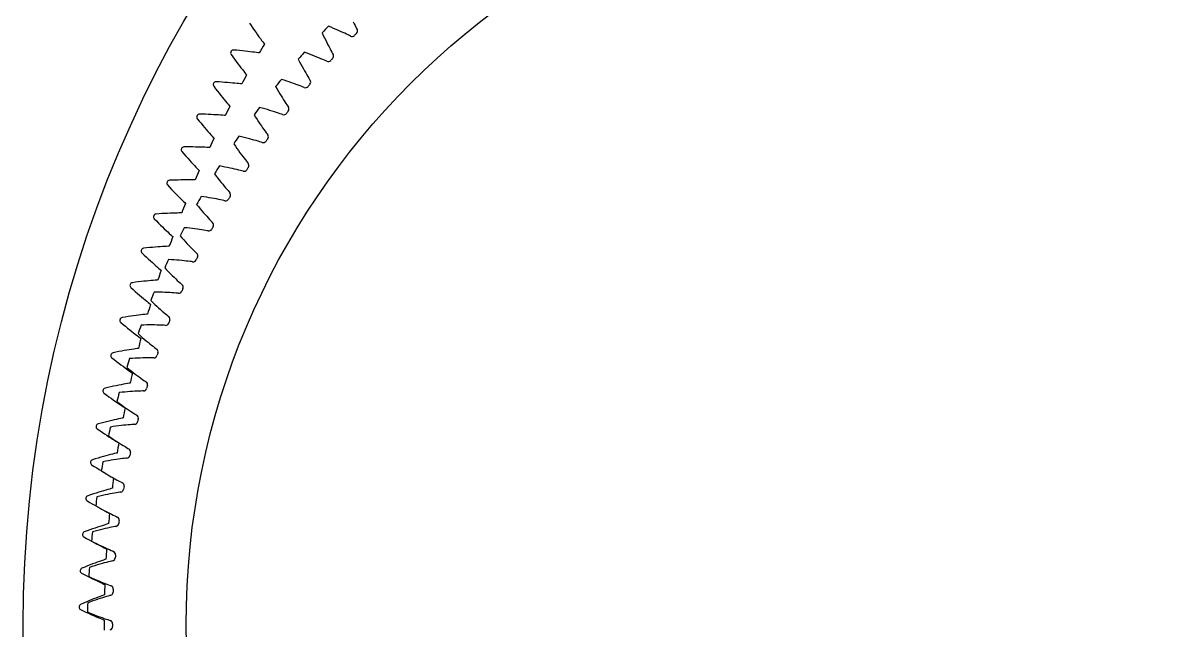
# Model space of a CAD drawing. Header units: millimetres. Extents: x -109 to 109, y -109 to 109.
# Drawn here: x -108.8 to -5.1, y -0.4 to 53.9 of the extents above; entities that cross this region are included whole.
import ezdxf

# ---------------------------------------------------------------- set-up
doc = ezdxf.new("R2010")
doc.units = ezdxf.units.MM

msp = doc.modelspace()

# ---------------------------------------------------------------- linework, layer by layer
at = {"layer": 'journal'}
msp.add_circle((-25.5, 0), 68.65, dxfattribs=at)
at = {"layer": 'outer'}
msp.add_circle((0, 0), 108.759662, dxfattribs=at)
at = {"layer": 'output_ring'}
for p, q in [((-88.470611, 53.947502), (-88.319373, 53.722731)), ((-88.319373, 53.722731), (-88.171757, 53.50579)), ((-88.171757, 53.50579), (-88.028047, 53.297319)), ((-88.028047, 53.297319), (-87.888759, 53.0978)), ((-87.888759, 53.0978), (-87.75452, 52.907849)), ((-87.75452, 52.907849), (-87.626114, 52.728272)), ((-87.626114, 52.728272), (-87.504566, 52.560179)), ((-87.504566, 52.560179), (-87.391302, 52.405184)), ((-87.391302, 52.405184), (-87.288508, 52.265873)), ((-87.288508, 52.265873), (-87.200185, 52.1472)), ((-87.200185, 52.1472), (-87.139593, 52.066332)), ((-90.121488, 51.141953), (-89.963265, 50.922044)), ((-89.963265, 50.922044), (-89.808907, 50.709847)), ((-89.625771, 51.513734), (-89.895598, 51.53798)), ((-89.36455, 51.488889), (-89.625771, 51.513734)), ((-89.112632, 51.463386), (-89.36455, 51.488889)), ((-88.87069, 51.437446), (-89.112632, 51.463386)), ((-88.639564, 51.411322), (-88.87069, 51.437446)), ((-88.42034, 51.38531), (-88.639564, 51.411322)), ((-88.214483, 51.359776), (-88.42034, 51.38531)), ((-88.024094, 51.335192), (-88.214483, 51.359776)), ((-87.852493, 51.312226), (-88.024094, 51.335192)), ((-87.70595, 51.292), (-87.852493, 51.312226)), ((-87.605893, 51.277861), (-87.70595, 51.292)), ((-89.808907, 50.709847), (-89.65872, 50.505992)), ((-89.65872, 50.505992), (-89.513234, 50.310947)), ((-89.513234, 50.310947), (-89.373094, 50.125306)), ((-89.373094, 50.125306), (-89.239111, 49.949851)), ((-89.239111, 49.949851), (-89.112343, 49.785659)), ((-89.112343, 49.785659), (-88.994267, 49.634298)), ((-88.994267, 49.634298), (-88.887147, 49.498285)), ((-88.887147, 49.498285), (-88.79514, 49.382445)), ((-88.79514, 49.382445), (-88.732038, 49.303519)), ((-91.683426, 48.285934), (-91.518373, 48.071102)), ((-91.518373, 48.071102), (-91.357427, 47.863859)), ((-91.199631, 48.673101), (-91.470087, 48.68886)), ((-91.357427, 47.863859), (-91.20091, 47.664822)), ((-90.937759, 48.656474), (-91.199631, 48.673101)), ((-90.685164, 48.638897), (-90.937759, 48.656474)), ((-90.442527, 48.620569), (-90.685164, 48.638897)), ((-90.210694, 48.601717), (-90.442527, 48.620569)), ((-89.990761, 48.582604), (-90.210694, 48.601717)), ((-89.784204, 48.563549), (-89.990761, 48.582604)), ((-89.593136, 48.544958), (-89.784204, 48.563549)), ((-89.420899, 48.527393), (-89.593136, 48.544958)), ((-89.273793, 48.51178), (-89.420899, 48.527393)), ((-89.173342, 48.500791), (-89.273793, 48.51178)), ((-91.20091, 47.664822), (-91.049369, 47.474443)), ((-91.049369, 47.474443), (-90.903468, 47.293295)), ((-90.903468, 47.293295), (-90.764039, 47.122136)), ((-90.764039, 47.122136), (-90.632177, 46.962007)), ((-90.632177, 46.962007), (-90.509404, 46.814429)), ((-90.509404, 46.814429), (-90.398065, 46.681847)), ((-90.398065, 46.681847), (-90.302466, 46.568955)), ((-92.683489, 45.784434), (-92.954307, 45.79169)), ((-92.421223, 45.776041), (-92.683489, 45.784434)), ((-92.168201, 45.766407), (-92.421223, 45.776041)), ((-91.925108, 45.75571), (-92.168201, 45.766407)), ((-91.692797, 45.744149), (-91.925108, 45.75571)), ((-91.472373, 45.731954), (-91.692797, 45.744149)), ((-91.265318, 45.719396), (-91.472373, 45.731954)), ((-91.073762, 45.706815), (-91.265318, 45.719396)), ((-90.901057, 45.69467), (-91.073762, 45.706815)), ((-90.753533, 45.683684), (-90.901057, 45.69467)), ((-90.652787, 45.675856), (-90.753533, 45.683684)), ((-90.302466, 46.568955), (-90.236915, 46.49205)), ((-93.154884, 45.382261), (-92.983164, 45.17272)), ((-92.983164, 45.17272), (-92.815788, 44.970634)), ((-92.815788, 44.970634), (-92.653096, 44.776613)), ((-92.653096, 44.776613), (-92.49565, 44.591087)), ((-92.49565, 44.591087), (-92.344131, 44.414612)), ((-92.344131, 44.414612), (-92.199395, 44.247917)), ((-92.199395, 44.247917), (-92.062567, 44.092008)), ((-92.062567, 44.092008), (-91.93522, 43.94836)), ((-91.93522, 43.94836), (-91.819771, 43.819341)), ((-91.819771, 43.819341), (-91.720673, 43.709507)), ((-91.720673, 43.709507), (-91.652739, 43.634699)), ((-94.075879, 42.850584), (-94.346791, 42.849329)), ((-93.813479, 42.850432), (-94.075879, 42.850584)), ((-93.560279, 42.848751), (-93.813479, 42.850432)), ((-93.31697, 42.845695), (-93.560279, 42.848751)), ((-93.084411, 42.841436), (-93.31697, 42.845695)), ((-92.863712, 42.836171), (-93.084411, 42.841436)), ((-92.656365, 42.830123), (-92.863712, 42.836171)), ((-92.464508, 42.823566), (-92.656365, 42.830123)), ((-92.291507, 42.816851), (-92.464508, 42.823566)), ((-92.143711, 42.810505), (-92.291507, 42.816851)), ((-92.042768, 42.805845), (-92.143711, 42.810505)), ((-94.534409, 42.433802), (-94.356192, 42.229759)), ((-94.356192, 42.229759), (-94.18255, 42.03303)), ((-94.18255, 42.03303), (-94.013845, 41.844214)), ((-94.013845, 41.844214), (-93.850649, 41.663726)), ((-93.850649, 41.663726), (-93.693661, 41.492097)), ((-93.693661, 41.492097), (-93.543761, 41.33003)), ((-93.543761, 41.33003), (-93.402104, 41.178497)), ((-93.402104, 41.178497), (-93.270307, 41.038919)), ((-93.270307, 41.038919), (-93.150863, 40.91359)), ((-93.150863, 40.91359), (-93.048363, 40.806923)), ((-93.048363, 40.806923), (-92.978113, 40.734286)), ((-95.820639, 39.443466), (-95.636102, 39.245121)), ((-95.375427, 39.874445), (-95.646166, 39.864681)), ((-95.113152, 39.882536), (-95.375427, 39.874445)), ((-94.860025, 39.888808), (-95.113152, 39.882536)), ((-94.616739, 39.893396), (-94.860025, 39.888808)), ((-94.384161, 39.896445), (-94.616739, 39.893396)), ((-94.163406, 39.898114), (-94.384161, 39.896445)), ((-93.955972, 39.898583), (-94.163406, 39.898114)), ((-93.764003, 39.898055), (-93.955972, 39.898583)), ((-93.590877, 39.896777), (-93.764003, 39.898055)), ((-93.442954, 39.895077), (-93.590877, 39.896777)), ((-93.341915, 39.89359), (-93.442954, 39.895077)), ((-95.636102, 39.245121), (-95.456366, 39.053944)), ((-95.456366, 39.053944), (-95.281813, 38.87052)), ((-95.281813, 38.87052), (-95.113029, 38.695247)), ((-95.113029, 38.695247), (-94.950727, 38.528634)), ((-94.950727, 38.528634), (-94.79581, 38.371356)), ((-94.79581, 38.371356), (-94.649463, 38.224346)), ((-94.649463, 38.224346), (-94.513347, 38.088977)), ((-94.513347, 38.088977), (-94.390025, 37.967462)), ((-94.390025, 37.967462), (-94.284226, 37.864067)), ((-94.284226, 37.864067), (-94.211729, 37.793673)), ((-97.012307, 36.414204), (-96.82163, 36.221753)), ((-96.580852, 36.858955), (-96.851151, 36.840692)), ((-96.318961, 36.87528), (-96.580852, 36.858955)), ((-96.066155, 36.8895), (-96.318961, 36.87528)), ((-95.823134, 36.901727), (-96.066155, 36.8895)), ((-95.590766, 36.91208), (-95.823134, 36.901727)), ((-95.370172, 36.920683), (-95.590766, 36.91208)), ((-95.162855, 36.927667), (-95.370172, 36.920683)), ((-94.970964, 36.933169), (-95.162855, 36.927667)), ((-94.797884, 36.93733), (-94.970964, 36.933169)), ((-94.64998, 36.940277), (-94.797884, 36.93733)), ((-94.548944, 36.941964), (-94.64998, 36.940277)), ((-96.82163, 36.221753), (-96.635978, 36.036316)), ((-96.635978, 36.036316), (-96.45575, 35.858466)), ((-96.45575, 35.858466), (-96.281543, 35.688581)), ((-96.281543, 35.688581), (-96.114088, 35.527148)), ((-96.114088, 35.527148), (-95.954307, 35.374813)), ((-95.954307, 35.374813), (-95.803415, 35.232474)), ((-95.803415, 35.232474), (-95.663114, 35.101447)), ((-95.663114, 35.101447), (-95.536036, 34.983865)), ((-95.536036, 34.983865), (-95.427041, 34.883845)), ((-95.427041, 34.883845), (-95.352369, 34.815762)), ((-98.108235, 33.349006), (-97.911607, 33.162639)), ((-97.690963, 33.807089), (-97.960555, 33.780345)), ((-97.429713, 33.831632), (-97.690963, 33.807089)), ((-97.177479, 33.853786), (-97.429713, 33.831632)), ((-96.934962, 33.873641), (-97.177479, 33.853786)), ((-96.703034, 33.891288), (-96.934962, 33.873641)), ((-96.482819, 33.906815), (-96.703034, 33.891288)), ((-96.275824, 33.920308), (-96.482819, 33.906815)), ((-96.084201, 33.931835), (-96.275824, 33.920308)), ((-95.911336, 33.94143), (-96.084201, 33.931835)), ((-95.763599, 33.949021), (-95.911336, 33.94143)), ((-95.662665, 33.953882), (-95.763599, 33.949021)), ((-97.911607, 33.162639), (-97.720223, 32.983125)), ((-97.720223, 32.983125), (-97.534497, 32.811024)), ((-97.534497, 32.811024), (-97.35504, 32.646694)), ((-97.35504, 32.646694), (-97.182597, 32.490601)), ((-97.182597, 32.490601), (-97.018109, 32.34336)), ((-97.018109, 32.34336), (-96.862821, 32.20583)), ((-96.862821, 32.20583), (-96.718474, 32.079275)), ((-96.718474, 32.079275), (-96.587765, 31.965743)), ((-96.587765, 31.965743), (-96.475682, 31.869196)), ((-96.475682, 31.869196), (-96.398908, 31.803492)), ((-99.107342, 30.250896), (-98.904958, 30.070798)), ((-98.704665, 30.72186), (-98.973283, 30.686661)), ((-98.904958, 30.070798), (-98.708028, 29.897383)), ((-98.444315, 30.754597), (-98.704665, 30.72186)), ((-98.192901, 30.784663), (-98.444315, 30.754597)), ((-97.951127, 30.812126), (-98.192901, 30.784663)), ((-97.719868, 30.837049), (-97.951127, 30.812126)), ((-97.50025, 30.859486), (-97.719868, 30.837049)), ((-97.29378, 30.879473), (-97.50025, 30.859486)), ((-97.102614, 30.897014), (-97.29378, 30.879473)), ((-96.930136, 30.912034), (-97.102614, 30.897014)), ((-96.782709, 30.924262), (-96.930136, 30.912034)), ((-96.681978, 30.93229), (-96.782709, 30.924262)), ((-98.708028, 29.897383), (-98.516989, 29.731201)), ((-98.516989, 29.731201), (-98.332458, 29.57259)), ((-98.332458, 29.57259), (-98.155197, 29.42199)), ((-98.155197, 29.42199), (-97.986166, 29.279988)), ((-97.986166, 29.279988), (-97.826634, 29.147404)), ((-97.826634, 29.147404), (-97.678383, 29.025445)), ((-97.678383, 29.025445), (-97.544173, 28.916075)), ((-97.544173, 28.916075), (-97.429113, 28.823096)), ((-97.429113, 28.823096), (-97.350313, 28.759836)), ((-100.008642, 27.122932), (-99.800701, 26.94928)), ((-99.620957, 27.606312), (-99.888337, 27.562693)), ((-99.800701, 26.94928), (-99.598422, 26.782137)), ((-99.361764, 27.647211), (-99.620957, 27.606312)), ((-99.111419, 27.685159), (-99.361764, 27.647211)), ((-98.870626, 27.720203), (-99.111419, 27.685159)), ((-98.640264, 27.752377), (-98.870626, 27.720203)), ((-98.421459, 27.781702), (-98.640264, 27.752377)), ((-98.215719, 27.808165), (-98.421459, 27.781702)), ((-98.025198, 27.831701), (-98.215719, 27.808165)), ((-97.853277, 27.852132), (-98.025198, 27.831701)), ((-97.706308, 27.868984), (-97.853277, 27.852132)), ((-97.605878, 27.880173), (-97.706308, 27.868984)), ((-99.598422, 26.782137), (-99.402256, 26.622037)), ((-99.402256, 26.622037), (-99.212835, 26.4693)), ((-99.212835, 26.4693), (-99.030931, 26.324342)), ((-99.030931, 26.324342), (-98.857523, 26.187721)), ((-98.857523, 26.187721), (-98.693905, 26.060213)), ((-98.693905, 26.060213), (-98.541896, 25.942971)), ((-98.541896, 25.942971), (-98.404317, 25.83787)), ((-98.404317, 25.83787), (-98.286392, 25.748551)), ((-98.286392, 25.748551), (-98.205644, 25.687798)), ((-100.811246, 23.968201), (-100.597952, 23.801166)), ((-100.438935, 24.46352), (-100.704814, 24.411524)), ((-100.181155, 24.51254), (-100.438935, 24.46352)), ((-99.932125, 24.558333), (-100.181155, 24.51254)), ((-99.692552, 24.600923), (-99.932125, 24.558333)), ((-99.463315, 24.640318), (-99.692552, 24.600923)), ((-99.245538, 24.6765), (-99.463315, 24.640318)), ((-99.040731, 24.709413), (-99.245538, 24.6765)), ((-98.851043, 24.738922), (-99.040731, 24.709413)), ((-98.679849, 24.764743), (-98.851043, 24.738922)), ((-98.533481, 24.786203), (-98.679849, 24.764743)), ((-98.433453, 24.800541), (-98.533481, 24.786203)), ((-100.597952, 23.801166), (-100.390523, 23.640459)), ((-100.390523, 23.640459), (-100.189425, 23.4866)), ((-100.189425, 23.4866), (-99.9953, 23.339889)), ((-99.9953, 23.339889), (-99.808932, 23.200716)), ((-99.808932, 23.200716), (-99.631319, 23.069609)), ((-99.631319, 23.069609), (-99.463776, 22.947303)), ((-99.463776, 22.947303), (-99.30816, 22.834894)), ((-99.30816, 22.834894), (-99.167347, 22.734167)), ((-99.167347, 22.734167), (-99.046676, 22.648596)), ((-99.046676, 22.648596), (-98.964059, 22.590409)), ((-101.514361, 20.789817), (-101.295926, 20.629564)), ((-101.157792, 21.296586), (-101.421906, 21.236264)), ((-100.901679, 21.353679), (-101.157792, 21.296586)), ((-100.65421, 21.407271), (-100.901679, 21.353679)), ((-100.416094, 21.457365), (-100.65421, 21.407271)), ((-100.188207, 21.503941), (-100.416094, 21.457365)), ((-99.971674, 21.546946), (-100.188207, 21.503941)), ((-99.768002, 21.586275), (-99.971674, 21.546946)), ((-99.579335, 21.621728), (-99.768002, 21.586275)), ((-99.409036, 21.652914), (-99.579335, 21.621728)), ((-99.263415, 21.678961), (-99.409036, 21.652914)), ((-99.163886, 21.696434), (-99.263415, 21.678961)), ((-101.295926, 20.629564), (-101.083551, 20.475452)), ((-101.083551, 20.475452), (-100.87772, 20.327985)), ((-100.87772, 20.327985), (-100.679082, 20.187444)), ((-100.679082, 20.187444), (-100.488435, 20.054194)), ((-100.488435, 20.054194), (-100.306791, 19.92873)), ((-100.306791, 19.92873), (-100.135489, 19.811747)), ((-100.135489, 19.811747), (-99.976419, 19.704282)), ((-99.976419, 19.704282), (-99.832511, 19.608027)), ((-99.832511, 19.608027), (-99.709212, 19.526289)), ((-99.709212, 19.526289), (-99.624808, 19.470726)), ((-101.776819, 18.108634), (-102.038908, 18.040046)), ((-101.522625, 18.173744), (-101.776819, 18.108634)), ((-101.276962, 18.235083), (-101.522625, 18.173744)), ((-101.040537, 18.292632), (-101.276962, 18.235083)), ((-100.814225, 18.346342), (-101.040537, 18.292632)), ((-100.59915, 18.396128), (-100.814225, 18.346342)), ((-100.396814, 18.441835), (-100.59915, 18.396128)), ((-100.209353, 18.483197), (-100.396814, 18.441835)), ((-100.040118, 18.519716), (-100.209353, 18.483197)), ((-99.895387, 18.550325), (-100.040118, 18.519716)), ((-99.796456, 18.570915), (-99.895387, 18.550325)), ((-102.117294, 17.590915), (-101.893933, 17.437602)), ((-101.893933, 17.437602), (-101.676822, 17.290237)), ((-101.676822, 17.290237), (-101.46646, 17.149309)), ((-101.46646, 17.149309), (-101.263506, 17.015076)), ((-101.263506, 17.015076), (-101.068767, 16.88788)), ((-101.068767, 16.88788), (-100.883272, 16.768184)), ((-100.883272, 16.768184), (-100.70838, 16.65664)), ((-100.70838, 16.65664), (-100.546013, 16.554223)), ((-100.546013, 16.554223), (-100.399153, 16.462537)), ((-100.399153, 16.462537), (-100.273347, 16.384711)), ((-100.273347, 16.384711), (-100.18724, 16.331827)), ((-102.295404, 14.902812), (-102.555209, 14.826025)), ((-102.043381, 14.975873), (-102.295404, 14.902812)), ((-101.799766, 15.044899), (-102.043381, 14.975873)), ((-101.565265, 15.109845), (-101.799766, 15.044899)), ((-101.340752, 15.170638), (-101.565265, 15.109845)), ((-101.127347, 15.227155), (-101.340752, 15.170638)), ((-100.926546, 15.279195), (-101.127347, 15.227155)), ((-100.740477, 15.326425), (-100.926546, 15.279195)), ((-100.572472, 15.368242), (-100.740477, 15.326425)), ((-100.428774, 15.403382), (-100.572472, 15.368242)), ((-100.330539, 15.427069), (-100.428774, 15.403382)), ((-102.619449, 14.374653), (-102.391383, 14.228432)), ((-102.391383, 14.228432), (-102.16975, 14.087959)), ((-102.16975, 14.087959), (-101.955065, 13.953708)), ((-101.955065, 13.953708), (-101.747995, 13.825916)), ((-101.747995, 13.825916), (-101.549357, 13.7049)), ((-101.549357, 13.7049), (-101.360193, 13.59109)), ((-101.360193, 13.59109), (-101.181885, 13.485094)), ((-101.181885, 13.485094), (-101.01638, 13.387828)), ((-101.01638, 13.387828), (-100.866713, 13.3008)), ((-100.866713, 13.3008), (-100.738524, 13.226965)), ((-100.738524, 13.226965), (-100.650798, 13.176811)), ((-102.713036, 11.682282), (-102.970301, 11.597372)), ((-102.463432, 11.763224), (-102.713036, 11.682282)), ((-102.222106, 11.839867), (-102.463432, 11.763224)), ((-101.98976, 11.912147), (-102.222106, 11.839867)), ((-101.767267, 11.979962), (-101.98976, 11.912147)), ((-101.555743, 12.043154), (-101.767267, 11.979962)), ((-101.356676, 12.101476), (-101.555743, 12.043154)), ((-101.172182, 12.154527), (-101.356676, 12.101476)), ((-101.005574, 12.201601), (-101.172182, 12.154527)), ((-100.86305, 12.241237), (-101.005574, 12.201601)), ((-100.765608, 12.267998), (-100.86305, 12.241237)), ((-103.020331, 11.144205), (-102.787785, 11.00522)), ((-102.787785, 11.00522), (-102.561849, 10.871778)), ((-102.561849, 10.871778), (-102.343053, 10.744337)), ((-102.343053, 10.744337), (-102.132071, 10.623112)), ((-102.132071, 10.623112), (-101.92973, 10.508395)), ((-101.92973, 10.508395), (-101.737085, 10.400583)), ((-101.737085, 10.400583), (-101.555534, 10.30024)), ((-101.555534, 10.30024), (-101.387057, 10.208221)), ((-101.387057, 10.208221), (-101.23473, 10.125937)), ((-101.23473, 10.125937), (-101.104285, 10.056164)), ((-101.104285, 10.056164), (-101.015027, 10.008791)), ((-103.029303, 8.450223), (-103.283774, 8.357274)), ((-102.782365, 8.538965), (-103.029303, 8.450223)), ((-102.543564, 8.623151), (-102.782365, 8.538965)), ((-102.313604, 8.702694), (-102.543564, 8.623151)), ((-102.093351, 8.777464), (-102.313604, 8.702694)), ((-101.883916, 8.847269), (-102.093351, 8.777464)), ((-101.686779, 8.911815), (-101.883916, 8.847269)), ((-101.504043, 8.970635), (-101.686779, 8.911815)), ((-101.338995, 9.022918), (-101.504043, 8.970635)), ((-101.197787, 9.067012), (-101.338995, 9.022918)), ((-101.101233, 9.096821), (-101.197787, 9.067012)), ((-103.319545, 7.90276), (-103.082747, 7.771147)), ((-103.082747, 7.771147), (-102.852732, 7.644868)), ((-102.852732, 7.644868), (-102.630041, 7.524362)), ((-102.630041, 7.524362), (-102.415355, 7.409825)), ((-102.415355, 7.409825), (-102.20951, 7.30152)), ((-102.20951, 7.30152), (-102.013574, 7.199812)), ((-102.013574, 7.199812), (-101.828961, 7.105221)), ((-101.828961, 7.105221), (-101.657676, 7.01854)), ((-101.657676, 7.01854), (-101.50284, 6.94108)), ((-101.50284, 6.94108), (-101.370268, 6.87544)), ((-101.370268, 6.87544), (-101.279566, 6.830894)), ((-103.243892, 5.209824), (-103.495318, 5.108929)), ((-102.999863, 5.306279), (-103.243892, 5.209824)), ((-102.763825, 5.397925), (-102.999863, 5.306279)), ((-102.536476, 5.484652), (-102.763825, 5.397925)), ((-102.318681, 5.566303), (-102.536476, 5.484652)), ((-102.111542, 5.642652), (-102.318681, 5.566303)), ((-101.91653, 5.713359), (-102.111542, 5.642652)), ((-101.735731, 5.777889), (-101.91653, 5.713359)), ((-101.572407, 5.835331), (-101.735731, 5.777889)), ((-101.432654, 5.883838), (-101.572407, 5.835331)), ((-101.337084, 5.916665), (-101.432654, 5.883838)), ((-103.516795, 4.653515), (-103.27598, 4.529405)), ((-103.27598, 4.529405), (-103.042111, 4.410414)), ((-103.042111, 4.410414), (-102.815745, 4.296962)), ((-102.815745, 4.296962), (-102.597567, 4.189224)), ((-102.597567, 4.189224), (-102.388423, 4.087439)), ((-102.388423, 4.087439), (-102.189388, 3.991935)), ((-102.189388, 3.991935), (-102.001895, 3.90319)), ((-102.001895, 3.90319), (-101.827972, 3.821932)), ((-101.827972, 3.821932), (-101.670779, 3.749374)), ((-101.670779, 3.749374), (-101.53621, 3.68793)), ((-101.53621, 3.68793), (-101.444154, 3.646255)), ((-102.88267, 2.167371), (-103.115713, 2.068357)), ((-102.658158, 2.261197), (-102.88267, 2.167371)), ((-102.443035, 2.349649), (-102.658158, 2.261197)), ((-102.238396, 2.432467), (-102.443035, 2.349649)), ((-102.045701, 2.509264), (-102.238396, 2.432467)), ((-101.867019, 2.579441), (-102.045701, 2.509264)), ((-101.70558, 2.641985), (-101.867019, 2.579441)), ((-101.567419, 2.694858), (-101.70558, 2.641985)), ((-101.472927, 2.730671), (-101.567419, 2.694858)), ((-103.611886, 1.399677), (-103.367291, 1.283194)), ((-103.356592, 1.964285), (-103.604725, 1.855541)), ((-103.367291, 1.283194), (-103.1298, 1.171606)), ((-103.115713, 2.068357), (-103.356592, 1.964285)), ((-103.1298, 1.171606), (-102.899983, 1.065321)), ((-102.899983, 1.065321), (-102.678528, 0.96449)), ((-102.678528, 0.96449), (-102.46629, 0.869324)), ((-102.46629, 0.869324), (-102.264353, 0.780119)), ((-102.264353, 0.780119), (-102.074166, 0.697307)), ((-102.074166, 0.697307), (-101.897776, 0.621552)), ((-101.897776, 0.621552), (-101.738381, 0.553968)), ((-101.738381, 0.553968), (-101.601949, 0.496781)), ((-101.601949, 0.496781), (-101.508629, 0.458018))]:
    msp.add_line(p, q, dxfattribs=at)
for centre, radius, start, end in [((0, 0), 101.509662, 149.141477, 149.658523), ((-89.925616, 51.280641), 0.24, 150.305781, 215.300392), ((0, 0), 103.759662, 150.294219, 150.305781), ((-89.915265, 51.298787), 0.24, 85.299608, 150.294219), ((0, 0), 101.509662, 150.941477, 151.458523), ((-91.492007, 48.430705), 0.24, 152.105781, 217.100392), ((0, 0), 103.759662, 152.094219, 152.105781), ((-91.482231, 48.449167), 0.24, 87.099608, 152.094219), ((-92.968106, 45.532974), 0.24, 153.905781, 218.900392), ((0, 0), 103.759662, 153.894219, 153.905781), ((-92.958916, 45.551734), 0.24, 88.899608, 153.894219), ((0, 0), 101.509662, 152.741477, 153.258523), ((0, 0), 101.509662, 154.541477, 155.058523), ((-94.352457, 42.590307), 0.24, 155.705781, 220.700392), ((0, 0), 103.759662, 155.694219, 155.705781), ((-94.343861, 42.609347), 0.24, 90.699608, 155.694219), ((0, 0), 101.509662, 156.341477, 156.858523), ((-95.643694, 39.605609), 0.24, 157.505781, 222.500392), ((0, 0), 103.759662, 157.494219, 157.505781), ((-95.635699, 39.62491), 0.24, 92.499608, 157.494219), ((0, 0), 101.509662, 158.141477, 158.658523), ((-96.840542, 36.581825), 0.24, 159.305781, 224.300392), ((0, 0), 103.759662, 159.294219, 159.305781), ((-96.833157, 36.601367), 0.24, 94.299608, 159.294219), ((0, 0), 101.509662, 159.941477, 160.458523), ((-97.94182, 33.521939), 0.24, 161.105781, 226.100392), ((0, 0), 103.759662, 161.094219, 161.105781), ((-97.935053, 33.541704), 0.24, 96.099608, 161.094219), ((0, 0), 101.509662, 161.741477, 162.258523), ((-98.946441, 30.428971), 0.24, 162.905781, 227.900392), ((0, 0), 103.759662, 162.894219, 162.905781), ((-98.940298, 30.448939), 0.24, 97.899608, 162.894219), ((0, 0), 101.509662, 163.541477, 164.058523), ((-99.853414, 27.305974), 0.24, 164.705781, 229.700392), ((0, 0), 103.759662, 164.694219, 164.705781), ((-99.847901, 27.326124), 0.24, 99.699608, 164.694219), ((0, 0), 101.509662, 165.341477, 165.858523), ((-100.661844, 24.156028), 0.24, 166.505781, 231.500392), ((0, 0), 103.759662, 166.494219, 166.505781), ((-100.656967, 24.176342), 0.24, 101.499608, 166.494219), ((0, 0), 101.509662, 167.141477, 167.658523), ((-101.370932, 20.982244), 0.24, 168.305781, 233.300392), ((0, 0), 103.759662, 168.294219, 168.305781), ((-101.366696, 21.002701), 0.24, 103.299608, 168.294219), ((0, 0), 101.509662, 168.941477, 169.458523), ((-101.97998, 17.787752), 0.24, 170.105781, 235.100392), ((0, 0), 103.759662, 170.094219, 170.105781), ((-101.976388, 17.808332), 0.24, 105.099608, 170.094219), ((0, 0), 101.509662, 170.741477, 171.258523), ((-102.488386, 14.575707), 0.24, 171.905781, 236.900392), ((0, 0), 103.759662, 171.894219, 171.905781), ((-102.485442, 14.596389), 0.24, 106.899608, 171.894219), ((0, 0), 101.509662, 172.541477, 173.058523), ((-102.893356, 11.370041), 0.24, 108.699608, 173.694219), ((-102.895648, 11.349276), 0.24, 173.705781, 238.700392), ((0, 0), 103.759662, 173.694219, 173.705781), ((0, 0), 101.509662, 174.341477, 174.858523), ((-103.199726, 8.132472), 0.24, 110.499608, 175.494219), ((-103.201365, 8.111646), 0.24, 175.505781, 240.500392), ((0, 0), 103.759662, 175.494219, 175.505781), ((0, 0), 101.509662, 176.141477, 176.658523), ((-103.405234, 4.86601), 0.24, 177.305781, 242.300392), ((0, 0), 103.759662, 177.294219, 177.305781), ((-103.40425, 4.886878), 0.24, 112.299608, 177.294219), ((0, 0), 101.509662, 177.941477, 178.458523), ((-103.507055, 1.615572), 0.24, 179.105781, 244.100392), ((0, 0), 103.759662, 179.094219, 179.105781), ((-103.506727, 1.63646), 0.24, 114.099608, 179.094219), ((0, 0), 101.509662, 179.741477, 180.258523)]:
    msp.add_arc(centre, radius, start, end, dxfattribs=at)
at = {"layer": 'thin_ring_external'}
for p, q in [((-79.176956, 54.074916), (-79.092521, 53.89913)), ((-79.092521, 53.89913), (-79.01319, 53.737136)), ((-81.970384, 53.078675), (-81.861938, 52.847029)), ((-81.169385, 53.576078), (-81.406289, 53.672496)), ((-80.941025, 53.480764), (-81.169385, 53.576078)), ((-80.721629, 53.386921), (-80.941025, 53.480764)), ((-80.511714, 53.29498), (-80.721629, 53.386921)), ((-80.311932, 53.205452), (-80.511714, 53.29498)), ((-80.123138, 53.118969), (-80.311932, 53.205452)), ((-79.946495, 53.036344), (-80.123138, 53.118969)), ((-79.783695, 52.958679), (-79.946495, 53.036344)), ((-79.637443, 52.887632), (-79.783695, 52.958679)), ((-79.51292, 52.826158), (-79.637443, 52.887632)), ((-79.01319, 53.737136), (-78.940644, 53.591621)), ((-78.940644, 53.591621), (-78.877895, 53.467735)), ((-78.877895, 53.467735), (-78.835428, 53.382551)), ((-81.861938, 52.847029), (-81.755032, 52.623861)), ((-81.755032, 52.623861), (-81.650056, 52.409569)), ((-81.650056, 52.409569), (-81.547464, 52.204648)), ((-81.547464, 52.204648), (-81.447803, 52.009723)), ((-81.447803, 52.009723), (-81.351748, 51.825615)), ((-81.351748, 51.825615), (-81.260167, 51.653445)), ((-79.427304, 52.784567), (-79.51292, 52.826158)), ((-83.322017, 51.245399), (-83.56268, 51.332009)), ((-83.089936, 51.159541), (-83.322017, 51.245399)), ((-82.866872, 51.074785), (-83.089936, 51.159541)), ((-82.653359, 50.991539), (-82.866872, 51.074785)), ((-82.450071, 50.910288), (-82.653359, 50.991539)), ((-82.257886, 50.83163), (-82.450071, 50.910288)), ((-82.077999, 50.756325), (-82.257886, 50.83163)), ((-81.260167, 51.653445), (-81.174252, 51.494844)), ((-81.174252, 51.494844), (-81.095793, 51.35243)), ((-81.095793, 51.35243), (-81.028011, 51.231225)), ((-81.028011, 51.231225), (-80.982082, 51.147856)), ((-84.10192, 50.71553), (-83.984055, 50.488532)), ((-83.984055, 50.488532), (-83.868077, 50.269941)), ((-83.868077, 50.269941), (-83.754391, 50.060139)), ((-83.754391, 50.060139), (-83.643473, 49.859603)), ((-83.643473, 49.859603), (-83.535894, 49.668935)), ((-81.912147, 50.68541), (-82.077999, 50.756325)), ((-81.763102, 50.620427), (-81.912147, 50.68541)), ((-81.63616, 50.564117), (-81.763102, 50.620427)), ((-81.548909, 50.526077), (-81.63616, 50.564117)), ((-85.377147, 48.828309), (-85.621164, 48.904966)), ((-85.141738, 48.752051), (-85.377147, 48.828309)), ((-84.915382, 48.676524), (-85.141738, 48.752051)), ((-83.535894, 49.668935), (-83.432361, 49.488925)), ((-83.432361, 49.488925), (-83.333789, 49.32066)), ((-83.333789, 49.32066), (-83.241434, 49.16572)), ((-83.241434, 49.16572), (-83.157195, 49.026647)), ((-83.157195, 49.026647), (-83.084494, 48.908327)), ((-83.084494, 48.908327), (-83.035181, 48.826914)), ((-86.134639, 48.266867), (-86.007554, 48.0449)), ((-86.007554, 48.0449), (-85.8827, 47.831254)), ((-85.8827, 47.831254), (-85.760497, 47.626297)), ((-84.698632, 48.602114), (-84.915382, 48.676524)), ((-84.492179, 48.529278), (-84.698632, 48.602114)), ((-84.296926, 48.458576), (-84.492179, 48.529278)), ((-84.1141, 48.390721), (-84.296926, 48.458576)), ((-83.945477, 48.326675), (-84.1141, 48.390721)), ((-83.793889, 48.267865), (-83.945477, 48.326675)), ((-83.664742, 48.216814), (-83.793889, 48.267865)), ((-83.576003, 48.182388), (-83.664742, 48.216814)), ((-85.760497, 47.626297), (-85.641439, 47.430484)), ((-85.641439, 47.430484), (-85.526123, 47.244393)), ((-85.526123, 47.244393), (-85.415286, 47.068786)), ((-85.415286, 47.068786), (-85.309889, 46.904709)), ((-85.309889, 46.904709), (-85.211252, 46.753691)), ((-85.211252, 46.753691), (-85.121374, 46.618194)), ((-88.065115, 45.736816), (-87.929024, 45.520253)), ((-87.331312, 46.328883), (-87.57827, 46.395457)), ((-87.09297, 46.262354), (-87.331312, 46.328883)), ((-86.863704, 46.196184), (-87.09297, 46.262354)), ((-86.644082, 46.130736), (-86.863704, 46.196184)), ((-86.434813, 46.066437), (-86.644082, 46.130736)), ((-86.236822, 46.003811), (-86.434813, 46.066437)), ((-86.051364, 45.943518), (-86.236822, 46.003811)), ((-85.880253, 45.886449), (-86.051364, 45.943518)), ((-85.726379, 45.833913), (-85.880253, 45.886449)), ((-85.595245, 45.788207), (-85.726379, 45.833913)), ((-85.505168, 45.757453), (-85.595245, 45.788207)), ((-85.121374, 46.618194), (-85.043877, 46.502959)), ((-85.043877, 46.502959), (-84.991263, 46.423639)), ((-87.929024, 45.520253), (-87.795504, 45.311914)), ((-87.795504, 45.311914), (-87.664989, 45.112147)), ((-87.664989, 45.112147), (-87.537993, 44.921386)), ((-87.537993, 44.921386), (-87.415134, 44.740186)), ((-87.415134, 44.740186), (-87.297181, 44.569278)), ((-89.181215, 43.751336), (-89.430697, 43.807715)), ((-88.940342, 43.694649), (-89.181215, 43.751336)), ((-88.708554, 43.637947), (-88.940342, 43.694649)), ((-88.486429, 43.58157), (-88.708554, 43.637947)), ((-88.274697, 43.525917), (-88.486429, 43.58157)), ((-87.297181, 44.569278), (-87.185137, 44.409666)), ((-87.185137, 44.409666), (-87.080383, 44.262825)), ((-87.080383, 44.262825), (-86.985018, 44.131132)), ((-86.985018, 44.131132), (-86.902855, 44.019176)), ((-86.902855, 44.019176), (-86.847029, 43.942083)), ((-89.890092, 43.129642), (-89.745225, 42.918849)), ((-89.745225, 42.918849), (-89.603264, 42.716167)), ((-89.603264, 42.716167), (-89.464658, 42.521926)), ((-89.464658, 42.521926), (-89.329937, 42.336541)), ((-88.074302, 43.471472), (-88.274697, 43.525917)), ((-87.886525, 43.418845), (-88.074302, 43.471472)), ((-87.713216, 43.368849), (-87.886525, 43.418845)), ((-87.557314, 43.322674), (-87.713216, 43.368849)), ((-87.424415, 43.28239), (-87.557314, 43.322674)), ((-87.33315, 43.25536), (-87.424415, 43.28239)), ((-89.329937, 42.336541), (-89.199742, 42.160538)), ((-89.199742, 42.160538), (-89.074872, 41.994616)), ((-89.074872, 41.994616), (-88.95637, 41.839739)), ((-88.95637, 41.839739), (-88.845675, 41.697322)), ((-88.845675, 41.697322), (-88.744984, 41.569656)), ((-88.744984, 41.569656), (-88.658294, 41.461167)), ((-88.658294, 41.461167), (-88.59935, 41.386431)), ((-91.606493, 40.449742), (-91.453093, 40.245074)), ((-90.923737, 41.100015), (-91.175324, 41.146104)), ((-90.68074, 41.053264), (-90.923737, 41.100015)), ((-90.446819, 41.006126), (-90.68074, 41.053264)), ((-90.222567, 40.958916), (-90.446819, 41.006126)), ((-90.008729, 40.912003), (-90.222567, 40.958916)), ((-89.806267, 40.865831), (-90.008729, 40.912003)), ((-89.616488, 40.820957), (-89.806267, 40.865831)), ((-89.441272, 40.778118), (-89.616488, 40.820957)), ((-89.283606, 40.738383), (-89.441272, 40.778118)), ((-89.149165, 40.70359), (-89.283606, 40.738383)), ((-89.056868, 40.680329), (-89.149165, 40.70359)), ((-91.453093, 40.245074), (-91.302931, 40.048391)), ((-91.302931, 40.048391), (-91.156467, 39.860005)), ((-91.156467, 39.860005), (-91.014249, 39.680306)), ((-91.014249, 39.680306), (-90.876938, 39.509797)), ((-90.876938, 39.509797), (-90.745362, 39.349141)), ((-92.555939, 38.379389), (-92.809206, 38.415111)), ((-92.311228, 38.342654), (-92.555939, 38.379389)), ((-90.745362, 39.349141), (-90.6206, 39.19926)), ((-90.6206, 39.19926), (-90.504152, 39.061508)), ((-90.504152, 39.061508), (-90.398305, 38.938083)), ((-90.398305, 38.938083), (-90.307233, 38.833245)), ((-90.307233, 38.833245), (-90.245271, 38.760992)), ((-93.211423, 37.701634), (-93.04975, 37.503437)), ((-93.04975, 37.503437), (-92.891639, 37.313085)), ((-92.075569, 38.30516), (-92.311228, 38.342654)), ((-91.849568, 38.267196), (-92.075569, 38.30516)), ((-91.633984, 38.229102), (-91.849568, 38.267196)), ((-91.429798, 38.191281), (-91.633984, 38.229102)), ((-91.238336, 38.154236), (-91.429798, 38.191281)), ((-91.061509, 38.118627), (-91.238336, 38.154236)), ((-90.902345, 38.085398), (-91.061509, 38.118627)), ((-90.766589, 38.056154), (-90.902345, 38.085398)), ((-90.673414, 38.036702), (-90.766589, 38.056154)), ((-92.891639, 37.313085), (-92.737565, 37.13087)), ((-92.737565, 37.13087), (-92.588089, 36.957162)), ((-92.588089, 36.957162), (-92.443893, 36.792434)), ((-92.443893, 36.792434), (-92.305833, 36.637315)), ((-92.305833, 36.637315), (-92.175023, 36.492683)), ((-92.175023, 36.492683), (-92.053018, 36.359828)), ((-92.053018, 36.359828), (-91.942192, 36.240852)), ((-94.07507, 35.594048), (-94.329591, 35.619341)), ((-93.829057, 35.56739), (-94.07507, 35.594048)), ((-93.592058, 35.539602), (-93.829057, 35.56739)), ((-93.364689, 35.510949), (-93.592058, 35.539602)), ((-93.147722, 35.481738), (-93.364689, 35.510949)), ((-92.942155, 35.452332), (-93.147722, 35.481738)), ((-92.749335, 35.423179), (-92.942155, 35.452332)), ((-92.571195, 35.394859), (-92.749335, 35.423179)), ((-92.410801, 35.368193), (-92.571195, 35.394859)), ((-92.273958, 35.344546), (-92.410801, 35.368193)), ((-92.180064, 35.328936), (-92.273958, 35.344546)), ((-91.942192, 36.240852), (-91.846894, 36.139841)), ((-91.846894, 36.139841), (-91.782017, 36.070193)), ((-94.702176, 34.889953), (-94.532503, 34.69856)), ((-94.532503, 34.69856), (-94.36671, 34.51486)), ((-94.36671, 34.51486), (-94.205285, 34.339124)), ((-94.205285, 34.339124), (-94.048804, 34.171699)), ((-94.048804, 34.171699), (-93.897967, 34.01303)), ((-93.897967, 34.01303), (-93.753654, 33.863711)), ((-93.753654, 33.863711), (-93.617017, 33.72457)), ((-93.617017, 33.72457), (-93.48966, 33.596836)), ((-93.48966, 33.596836), (-93.374043, 33.482511)), ((-93.374043, 33.482511), (-93.274678, 33.385498)), ((-93.274678, 33.385498), (-93.206997, 33.318572)), ((-95.478569, 32.748686), (-95.733912, 32.763509)), ((-95.231668, 32.732152), (-95.478569, 32.748686)), ((-94.993728, 32.714117), (-95.231668, 32.732152)), ((-94.765374, 32.694823), (-94.993728, 32.714117)), ((-94.547391, 32.674543), (-94.765374, 32.694823)), ((-94.340791, 32.653602), (-94.547391, 32.674543)), ((-94.146935, 32.632389), (-94.340791, 32.653602)), ((-93.967783, 32.611407), (-94.146935, 32.632389)), ((-93.806429, 32.591348), (-93.967783, 32.611407)), ((-93.668731, 32.57334), (-93.806429, 32.591348)), ((-93.574275, 32.561598), (-93.668731, 32.57334)), ((-96.076239, 32.01944), (-95.898851, 31.835174)), ((-95.898851, 31.835174), (-95.725656, 31.658435)), ((-95.725656, 31.658435), (-95.557152, 31.489475)), ((-95.557152, 31.489475), (-95.393929, 31.328616)), ((-95.393929, 31.328616), (-95.236705, 31.176273)), ((-95.236705, 31.176273), (-95.086384, 31.033004)), ((-95.086384, 31.033004), (-94.944149, 30.899591)), ((-94.944149, 30.899591), (-94.811656, 30.777193)), ((-94.811656, 30.777193), (-94.691443, 30.667711)), ((-94.691443, 30.667711), (-94.588179, 30.574859)), ((-94.588179, 30.574859), (-94.517807, 30.510768)), ((-97.331294, 29.094934), (-97.146491, 28.918107)), ((-96.764067, 29.848103), (-97.019804, 29.852431)), ((-96.516696, 29.841719), (-96.764067, 29.848103)), ((-96.278216, 29.833468), (-96.516696, 29.841719)), ((-96.049263, 29.823566), (-96.278216, 29.833468)), ((-95.830631, 29.812252), (-96.049263, 29.823566)), ((-95.623345, 29.79981), (-95.830631, 29.812252)), ((-95.428782, 29.786575), (-95.623345, 29.79981)), ((-95.248919, 29.772965), (-95.428782, 29.786575)), ((-95.086878, 29.759548), (-95.248919, 29.772965)), ((-94.948557, 29.747208), (-95.086878, 29.759548)), ((-94.853698, 29.739354), (-94.948557, 29.747208)), ((-97.146491, 28.918107), (-96.966186, 28.748627)), ((-96.966186, 28.748627), (-96.790888, 28.586728)), ((-96.790888, 28.586728), (-96.621198, 28.432705)), ((-96.621198, 28.432705), (-96.457852, 28.286945)), ((-96.457852, 28.286945), (-96.301775, 28.149969)), ((-96.301775, 28.149969), (-96.154184, 28.022507)), ((-96.154184, 28.022507), (-96.016777, 27.905652)), ((-96.016777, 27.905652), (-95.892171, 27.801197)), ((-95.892171, 27.801197), (-95.785181, 27.712663)), ((-95.785181, 27.712663), (-95.712238, 27.651516)), ((-98.465225, 26.121368), (-98.273318, 25.952277)), ((-98.273318, 25.952277), (-98.086208, 25.790342)), ((-97.929398, 26.89719), (-98.185097, 26.891014)), ((-97.681974, 26.900967), (-97.929398, 26.89719)), ((-97.443356, 26.902514), (-97.681974, 26.900967)), ((-97.214189, 26.902019), (-97.443356, 26.902514)), ((-96.995277, 26.899691), (-97.214189, 26.902019)), ((-96.787655, 26.89577), (-96.995277, 26.899691)), ((-96.592713, 26.890533), (-96.787655, 26.89577)), ((-96.412443, 26.88432), (-96.592713, 26.890533)), ((-96.249988, 26.877566), (-96.412443, 26.88432)), ((-96.111276, 26.870915), (-96.249988, 26.877566)), ((-96.016175, 26.866962), (-96.111276, 26.870915)), ((-98.086208, 25.790342), (-97.90441, 25.635776)), ((-97.90441, 25.635776), (-97.72854, 25.48885)), ((-97.72854, 25.48885), (-97.559348, 25.349919)), ((-97.559348, 25.349919), (-97.397779, 25.219466)), ((-97.397779, 25.219466), (-97.245079, 25.098171)), ((-97.245079, 25.098171), (-97.10299, 24.987056)), ((-97.10299, 24.987056), (-96.974201, 24.887805)), ((-96.974201, 24.887805), (-96.863667, 24.803738)), ((-98.972597, 23.900921), (-99.227827, 23.884253)), ((-98.725536, 23.914853), (-98.972597, 23.900921)), ((-98.487183, 23.926195), (-98.725536, 23.914853)), ((-98.258189, 23.935109), (-98.487183, 23.926195)), ((-98.039366, 23.941771), (-98.258189, 23.935109)), ((-97.831758, 23.946377), (-98.039366, 23.941771)), ((-97.636765, 23.949148), (-97.831758, 23.946377)), ((-97.456392, 23.950341), (-97.636765, 23.949148)), ((-97.293797, 23.950262), (-97.456392, 23.950341)), ((-97.154929, 23.949312), (-97.293797, 23.950262)), ((-97.059746, 23.949267), (-97.154929, 23.949312)), ((-96.863667, 24.803738), (-96.788275, 24.745637)), ((-99.476121, 23.103755), (-99.277434, 22.942685)), ((-99.277434, 22.942685), (-99.083833, 22.788569)), ((-99.083833, 22.788569), (-98.895843, 22.641597)), ((-98.895843, 22.641597), (-98.714089, 22.502015)), ((-98.714089, 22.502015), (-98.539335, 22.370148)), ((-98.539335, 22.370148), (-98.372547, 22.246438)), ((-98.372547, 22.246438), (-98.214996, 22.131515)), ((-98.214996, 22.131515), (-98.068465, 22.026326)), ((-98.068465, 22.026326), (-97.93571, 21.932447)), ((-97.93571, 21.932447), (-97.821818, 21.852989)), ((-97.821818, 21.852989), (-97.744103, 21.798031)), ((-99.891904, 20.864351), (-100.146235, 20.837218)), ((-99.645624, 20.888414), (-99.891904, 20.864351)), ((-99.407937, 20.909532), (-99.645624, 20.888414)), ((-99.179502, 20.92784), (-99.407937, 20.909532)), ((-98.961137, 20.94348), (-99.179502, 20.92784)), ((-98.753893, 20.956605), (-98.961137, 20.94348)), ((-98.559179, 20.967379), (-98.753893, 20.956605)), ((-98.379007, 20.975976), (-98.559179, 20.967379)), ((-98.216545, 20.982573), (-98.379007, 20.975976)), ((-98.077756, 20.987325), (-98.216545, 20.982573)), ((-97.982651, 20.991187), (-98.077756, 20.987325)), ((-100.362276, 20.047184), (-100.157143, 19.894408)), ((-100.157143, 19.894408), (-99.957379, 19.74837)), ((-99.957379, 19.74837), (-99.763513, 19.609239)), ((-99.763513, 19.609239), (-99.576182, 19.477237)), ((-99.576182, 19.477237), (-99.396162, 19.352655)), ((-99.396162, 19.352655), (-99.224436, 19.235897)), ((-99.224436, 19.235897), (-99.062299, 19.127539)), ((-99.062299, 19.127539), (-98.911573, 19.028455)), ((-98.911573, 19.028455), (-98.775076, 18.940105)), ((-98.775076, 18.940105), (-98.658017, 18.86539)), ((-98.658017, 18.86539), (-98.578112, 18.813669)), ((-100.68577, 17.792598), (-100.938772, 17.755047)), ((-100.440685, 17.826752), (-100.68577, 17.792598)), ((-100.204066, 17.85761), (-100.440685, 17.826752)), ((-99.976575, 17.885281), (-100.204066, 17.85761)), ((-99.759036, 17.909873), (-99.976575, 17.885281)), ((-99.552506, 17.931496), (-99.759036, 17.909873)), ((-99.358398, 17.950255), (-99.552506, 17.931496)), ((-99.178731, 17.966241), (-99.358398, 17.950255)), ((-99.016677, 17.979503), (-99.178731, 17.966241)), ((-98.8782, 17.989948), (-99.016677, 17.979503)), ((-98.783334, 17.997712), (-98.8782, 17.989948)), ((-101.122197, 16.95681), (-100.910964, 16.812583)), ((-100.910964, 16.812583), (-100.705372, 16.67487)), ((-100.705372, 16.67487), (-100.505959, 16.543816)), ((-100.505959, 16.543816), (-100.313366, 16.419616)), ((-100.313366, 16.419616), (-100.128383, 16.30253)), ((-100.128383, 16.30253), (-99.952008, 16.19292)), ((-99.952008, 16.19292), (-99.785559, 16.09131)), ((-99.785559, 16.09131), (-99.630893, 15.998498)), ((-99.630893, 15.998498), (-99.490883, 15.915826)), ((-99.490883, 15.915826), (-99.370856, 15.84598)), ((-99.370856, 15.84598), (-99.288895, 15.797583)), ((-101.352855, 14.690843), (-101.604103, 14.642936)), ((-101.109379, 14.73503), (-101.352855, 14.690843)), ((-100.874226, 14.775577), (-101.109379, 14.73503)), ((-100.648064, 14.812564), (-100.874226, 14.775577)), ((-100.431718, 14.846066), (-100.648064, 14.812564)), ((-100.226249, 14.876149), (-100.431718, 14.846066)), ((-100.033075, 14.902862), (-100.226249, 14.876149)), ((-99.854216, 14.926211), (-100.033075, 14.902862)), ((-99.692843, 14.946115), (-99.854216, 14.926211)), ((-99.554911, 14.962237), (-99.692843, 14.946115)), ((-99.460444, 14.973888), (-99.554911, 14.962237)), ((-101.754601, 13.837842), (-101.537626, 13.702409)), ((-101.537626, 13.702409), (-101.326553, 13.573252)), ((-101.326553, 13.573252), (-101.121927, 13.450496)), ((-101.121927, 13.450496), (-100.924398, 13.334307)), ((-100.924398, 13.334307), (-100.734764, 13.224914)), ((-100.734764, 13.224914), (-100.554037, 13.122639)), ((-100.554037, 13.122639), (-100.383557, 13.027947)), ((-100.383557, 13.027947), (-100.225211, 12.941563)), ((-100.225211, 12.941563), (-100.081925, 12.864709)), ((-100.081925, 12.864709), (-99.959132, 12.799849)), ((-99.959132, 12.799849), (-99.875253, 12.754859)), ((-101.892036, 11.564316), (-102.141104, 11.506134)), ((-101.650579, 11.618461), (-101.892036, 11.564316)), ((-101.417289, 11.668628), (-101.650579, 11.618461)), ((-101.192835, 11.714869), (-101.417289, 11.668628)), ((-100.978048, 11.757225), (-101.192835, 11.714869)), ((-100.773987, 11.795719), (-100.978048, 11.757225)), ((-100.582073, 11.83034), (-100.773987, 11.795719)), ((-100.404323, 11.861012), (-100.582073, 11.83034)), ((-100.243903, 11.887524), (-100.404323, 11.861012)), ((-100.10675, 11.909295), (-100.243903, 11.887524)), ((-100.012841, 11.924816), (-100.10675, 11.909295)), ((-102.258423, 10.69554), (-102.03607, 10.569129)), ((-102.03607, 10.569129), (-101.819873, 10.448747)), ((-101.819873, 10.448747), (-101.61038, 10.334495)), ((-101.61038, 10.334495), (-101.408247, 10.226514)), ((-101.408247, 10.226514), (-101.214282, 10.124999)), ((-101.214282, 10.124999), (-101.029508, 10.030229)), ((-101.029508, 10.030229), (-100.855285, 9.942617)), ((-100.855285, 9.942617), (-100.693525, 9.862807)), ((-100.693525, 9.862807), (-100.547205, 9.7919)), ((-100.547205, 9.7919), (-100.421852, 9.732136)), ((-100.421852, 9.732136), (-100.336197, 9.690627)), ((-102.302402, 8.418288), (-102.548872, 8.349931)), ((-102.063372, 8.482301), (-102.302402, 8.418288)), ((-101.832338, 8.542004), (-102.063372, 8.482301)), ((-101.609972, 8.597421), (-101.832338, 8.542004)), ((-101.397104, 8.648559), (-101.609972, 8.597421)), ((-101.194796, 8.695398), (-101.397104, 8.648559)), ((-101.004465, 8.737869), (-101.194796, 8.695398)), ((-100.828124, 8.775813), (-101.004465, 8.737869)), ((-100.668928, 8.808888), (-100.828124, 8.775813)), ((-100.532784, 8.836272), (-100.668928, 8.808888)), ((-100.439592, 8.855635), (-100.532784, 8.836272)), ((-102.632812, 7.535203), (-102.405457, 7.418028)), ((-102.405457, 7.418028), (-102.1845, 7.306623)), ((-102.1845, 7.306623), (-101.970493, 7.201068)), ((-101.970493, 7.201068), (-101.764097, 7.101477)), ((-101.764097, 7.101477), (-101.566128, 7.00801)), ((-101.566128, 7.00801), (-101.37762, 6.920906)), ((-101.37762, 6.920906), (-101.199946, 6.840521)), ((-101.199946, 6.840521), (-101.035047, 6.767419)), ((-101.035047, 6.767419), (-100.885938, 6.702579)), ((-100.885938, 6.702579), (-100.758238, 6.648012)), ((-100.758238, 6.648012), (-100.670951, 6.610055)), ((-102.583262, 5.258066), (-102.826718, 5.179647)), ((-102.347061, 5.331838), (-102.583262, 5.258066)), ((-102.118673, 5.400976), (-102.347061, 5.331838)), ((-101.89877, 5.465475), (-102.118673, 5.400976)), ((-101.688181, 5.52531), (-101.89877, 5.465475)), ((-101.487967, 5.580415), (-101.688181, 5.52531)), ((-101.29954, 5.630664), (-101.487967, 5.580415)), ((-101.124906, 5.675816), (-101.29954, 5.630664)), ((-100.967201, 5.715399), (-101.124906, 5.675816)), ((-100.832297, 5.748349), (-100.967201, 5.715399)), ((-100.739977, 5.771521), (-100.832297, 5.748349)), ((-102.877138, 4.36216), (-102.645165, 4.254418)), ((-102.645165, 4.254418), (-102.41982, 4.152178)), ((-102.41982, 4.152178), (-102.20166, 4.055499)), ((-102.20166, 4.055499), (-101.991349, 3.964465)), ((-101.991349, 3.964465), (-101.78971, 3.879205)), ((-101.78971, 3.879205), (-101.597784, 3.799913)), ((-101.597784, 3.799913), (-101.41696, 3.72689)), ((-101.41696, 3.72689), (-101.249199, 3.66062)), ((-101.249199, 3.66062), (-101.097554, 3.601956)), ((-101.097554, 3.601956), (-100.967721, 3.552678)), ((-100.967721, 3.552678), (-100.878949, 3.518336)), ((-102.734142, 2.088977), (-102.974173, 2.000629)), ((-102.501169, 2.172385), (-102.734142, 2.088977)), ((-102.275812, 2.25084), (-102.501169, 2.172385)), ((-102.058743, 2.324313), (-102.275812, 2.25084)), ((-101.850788, 2.392743), (-102.058743, 2.324313)), ((-101.653005, 2.456022), (-101.850788, 2.392743)), ((-101.466799, 2.513964), (-101.653005, 2.456022)), ((-101.294166, 2.566248), (-101.466799, 2.513964)), ((-101.13822, 2.612272), (-101.294166, 2.566248)), ((-101.004782, 2.650733), (-101.13822, 2.612272)), ((-100.913491, 2.677676), (-101.004782, 2.650733)), ((-102.990989, 1.181762), (-102.754788, 1.083634)), ((-102.754788, 1.083634), (-102.525436, 0.990732)), ((-102.525436, 0.990732), (-102.30349, 0.903091)), ((-102.30349, 0.903091), (-102.08962, 0.820768)), ((-102.08962, 0.820768), (-101.88465, 0.743858)), ((-101.88465, 0.743858), (-101.689631, 0.672513)), ((-101.689631, 0.672513), (-101.505961, 0.606975)), ((-101.505961, 0.606975), (-101.33562, 0.547648)), ((-101.33562, 0.547648), (-101.181695, 0.49526)), ((-101.181695, 0.49526), (-101.049948, 0.451353)), ((-101.049948, 0.451353), (-100.959841, 0.420685))]:
    msp.add_line(p, q, dxfattribs=at)
for centre, radius, start, end in [((-25.5, 0), 77.5, 136.167828, 136.773348), ((-25.5, 0), 75.25, 135.192104, 135.396132), ((-79.100732, 53.242502), 0.3, 315.192104, 27.828747), ((-79.289986, 53.051295), 0.3, 242.759488, 315.396132), ((-25.5, 0), 77.5, 138.52077, 139.126289), ((-25.5, 0), 75.25, 137.545045, 137.749073), ((-81.241413, 50.997033), 0.3, 317.545045, 30.181688), ((-81.422657, 50.798217), 0.3, 245.11243, 317.749073), ((-25.5, 0), 77.5, 140.873711, 141.47923), ((-83.288101, 48.665571), 0.3, 319.897986, 32.534629), ((-83.461031, 48.459482), 0.3, 247.465371, 320.102014), ((-25.5, 0), 75.25, 139.897986, 140.102014), ((-25.5, 0), 77.5, 143.226652, 143.832172), ((-85.401668, 46.039034), 0.3, 249.818312, 322.454955), ((-25.5, 0), 75.25, 142.250927, 142.454955), ((-85.237346, 46.252049), 0.3, 322.250927, 34.88757), ((-25.5, 0), 77.5, 145.579593, 146.185113), ((-25.5, 0), 75.25, 144.603868, 144.807896), ((-87.08586, 43.760535), 0.3, 324.603868, 37.240512), ((-87.241298, 43.540953), 0.3, 252.171253, 324.807896), ((-25.5, 0), 77.5, 147.932534, 148.538054), ((-88.976818, 40.969452), 0.3, 254.524194, 327.160837), ((-25.5, 0), 75.25, 146.95681, 147.160837), ((-88.830526, 41.19523), 0.3, 326.95681, 39.593453), ((-25.5, 0), 77.5, 150.285476, 150.890995), ((-25.5, 0), 75.25, 149.309751, 149.513779), ((-90.468402, 38.560461), 0.3, 329.309751, 41.946394), ((-90.605302, 38.328868), 0.3, 256.877135, 329.513779), ((-25.5, 0), 77.5, 152.638417, 153.243936), ((-92.124004, 35.623652), 0.3, 259.230077, 331.86672), ((-25.5, 0), 75.25, 151.662692, 151.86672), ((-91.996728, 35.860671), 0.3, 331.662692, 44.299335), ((-93.412924, 33.100411), 0.3, 334.015633, 46.652276), ((-25.5, 0), 77.5, 154.991358, 155.596877), ((-93.530363, 32.858367), 0.3, 261.583018, 334.219661), ((-25.5, 0), 75.25, 154.015633, 154.219661), ((-25.5, 0), 75.25, 156.368574, 156.572602), ((-94.714604, 30.284337), 0.3, 336.368574, 49.005218), ((-25.5, 0), 77.5, 157.344299, 157.949819), ((-94.822006, 30.037675), 0.3, 263.935959, 336.572602), ((-95.996758, 27.166333), 0.3, 266.2889, 338.925543), ((-25.5, 0), 75.25, 158.721515, 158.925543), ((-95.899573, 27.417196), 0.3, 338.721515, 51.358159), ((-25.5, 0), 77.5, 159.69724, 160.30276), ((-25.5, 0), 77.5, 162.050181, 162.655701), ((-97.052636, 24.249182), 0.3, 268.641841, 341.278485), ((-96.965832, 24.503824), 0.3, 341.074457, 53.7111), ((-25.5, 0), 75.25, 161.074457, 161.278485), ((-97.911583, 21.549133), 0.3, 343.427398, 56.064041), ((-25.5, 0), 77.5, 164.403123, 165.008642), ((-97.987859, 21.291142), 0.3, 270.994782, 343.631426), ((-25.5, 0), 75.25, 163.427398, 163.631426), ((-98.735232, 18.558105), 0.3, 345.780339, 58.416982), ((-25.5, 0), 77.5, 166.756064, 167.361583), ((-98.800852, 18.2972), 0.3, 273.347724, 345.984367), ((-25.5, 0), 75.25, 165.780339, 165.984367), ((-99.43539, 15.535784), 0.3, 348.13328, 60.769923), ((-25.5, 0), 77.5, 169.109005, 169.714524), ((-99.490244, 15.272405), 0.3, 275.700665, 348.337308), ((-25.5, 0), 75.25, 168.13328, 168.337308), ((-100.010876, 12.487266), 0.3, 350.486221, 63.122865), ((-25.5, 0), 77.5, 171.461946, 172.067466), ((-100.054871, 12.221857), 0.3, 278.053606, 350.690249), ((-25.5, 0), 75.25, 170.486221, 170.690249), ((-100.46072, 9.417691), 0.3, 352.839163, 65.475806), ((-25.5, 0), 75.25, 172.839163, 173.04319), ((-25.5, 0), 77.5, 173.814887, 174.420407), ((-100.493781, 9.1507), 0.3, 280.406547, 353.04319), ((-100.784164, 6.332237), 0.3, 355.192104, 67.828747), ((-25.5, 0), 75.25, 175.192104, 175.396132), ((-100.806235, 6.064113), 0.3, 282.759488, 355.396132), ((-25.5, 0), 77.5, 176.167828, 176.773348), ((-100.980661, 3.236104), 0.3, 357.545045, 70.181688), ((-25.5, 0), 75.25, 177.545045, 177.749073), ((-100.991706, 2.967301), 0.3, 285.11243, 357.749073), ((-25.5, 0), 77.5, 178.52077, 179.126289), ((-101.04988, 0.134515), 0.3, 359.897986, 72.534629), ((-25.5, 0), 75.25, 179.897986, 180.102014), ((-101.04988, -0.134515), 0.3, 287.465371, 0.102014)]:
    msp.add_arc(centre, radius, start, end, dxfattribs=at)

doc.saveas('drawing.dxf')
